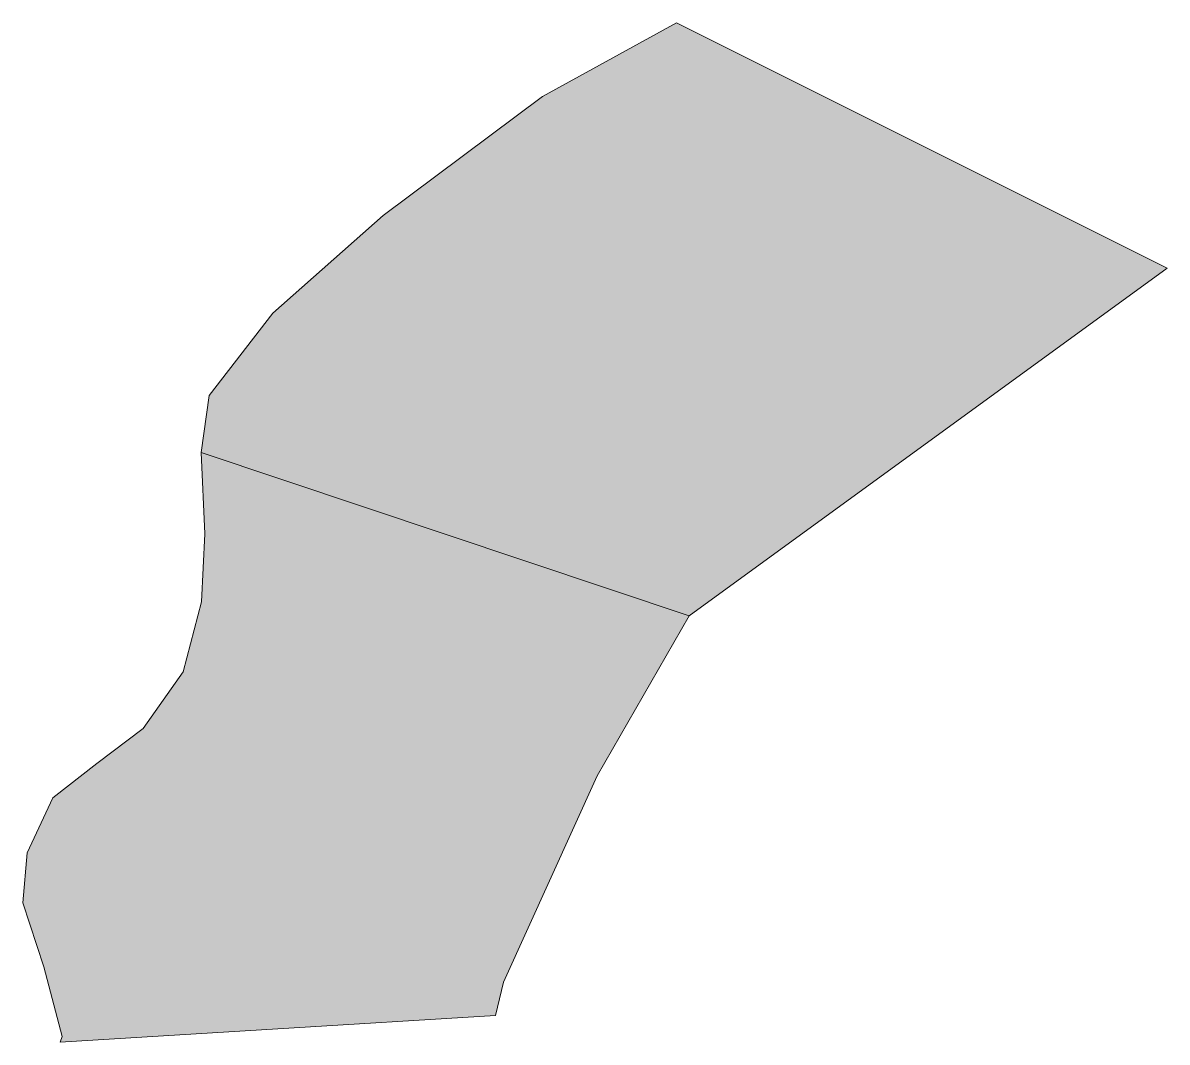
# Model space of a CAD drawing. Header units: metres. Extents: x 541853 to 549675, y 1832829 to 1845715.
# Drawn here: x 542327.4 to 542522, y 1836708.2 to 1836881.5 of the extents above; entities that cross this region are included whole.
import ezdxf

# ---------------------------------------------------------------- set-up
doc = ezdxf.new("R2010")
doc.units = ezdxf.units.M
doc.header["$MEASUREMENT"] = 0
doc.layers.add('1', color=7, linetype='Continuous', lineweight=0)

msp = doc.modelspace()

# ---------------------------------------------------------------- hatches: boundary and pattern name
at = {"layer": '1', "linetype": 'Continuous', "lineweight": 0}
for points in [[(542440.68, 1836780.69), (542357.7, 1836808.485), (542359.05, 1836818.16), (542369.91, 1836832.14), (542388.69, 1836848.745), (542415.78, 1836868.965), (542438.55, 1836881.505), (542521.98, 1836839.805)], [(542333.73, 1836708.225), (542334.09, 1836709.155), (542330.97, 1836721.005), (542327.4, 1836731.895), (542328.15, 1836740.415), (542332.5, 1836749.73), (542339.97, 1836755.61), (542347.83, 1836761.535), (542354.67, 1836771.165), (542357.76, 1836783.075), (542358.33, 1836794.655), (542357.7, 1836808.485), (542440.68, 1836780.69), (542425.08, 1836753.48), (542409.12, 1836718.395), (542407.77, 1836712.77)]]:
    msp.add_hatch(color=43, dxfattribs=at).paths.add_polyline_path(points)

# ---------------------------------------------------------------- linework, layer by layer
at = {"layer": '1', "color": 7, "linetype": 'Continuous', "lineweight": 0, "flags": 128}
for points in [[(542357.7, 1836808.485), (542359.05, 1836818.16), (542369.91, 1836832.14), (542388.69, 1836848.745), (542415.78, 1836868.965), (542438.55, 1836881.505), (542521.98, 1836839.805), (542440.68, 1836780.69), (542357.7, 1836808.485)], [(542357.7, 1836808.485), (542440.68, 1836780.69), (542425.08, 1836753.48), (542409.12, 1836718.395), (542407.77, 1836712.77), (542333.73, 1836708.225), (542334.09, 1836709.155), (542330.97, 1836721.005), (542327.4, 1836731.895), (542328.15, 1836740.415), (542332.5, 1836749.73), (542339.97, 1836755.61), (542347.83, 1836761.535), (542354.67, 1836771.165), (542357.76, 1836783.075), (542358.33, 1836794.655), (542357.7, 1836808.485)]]:
    msp.add_lwpolyline(points, close=True, dxfattribs=at)

doc.saveas('drawing.dxf')
